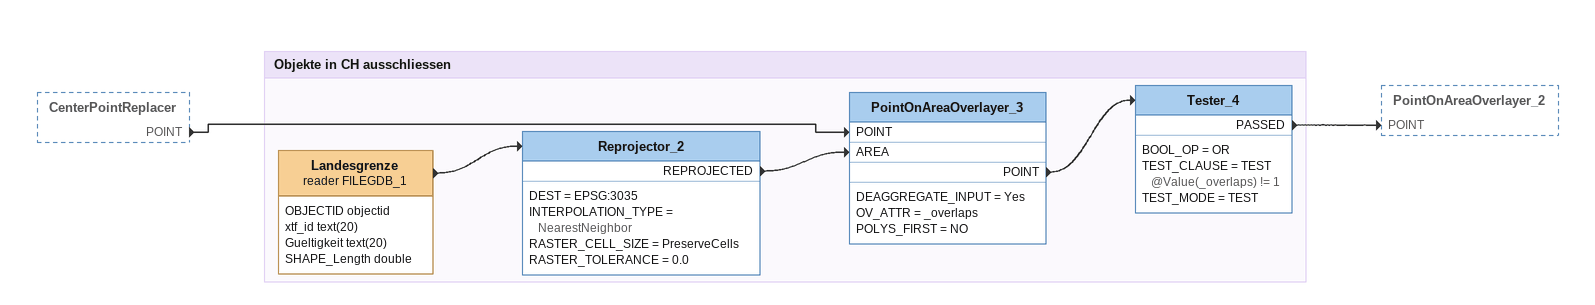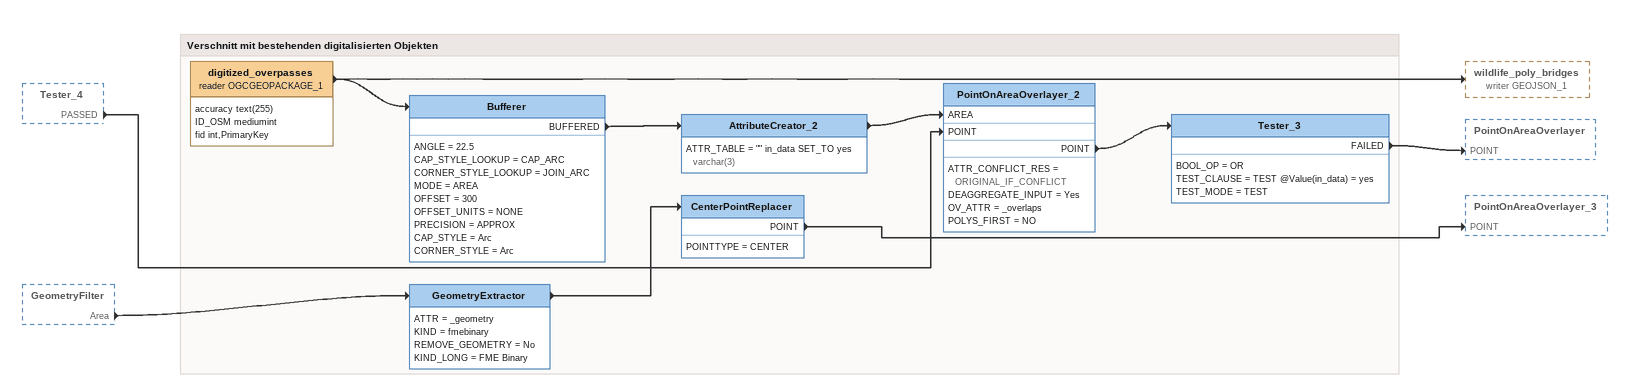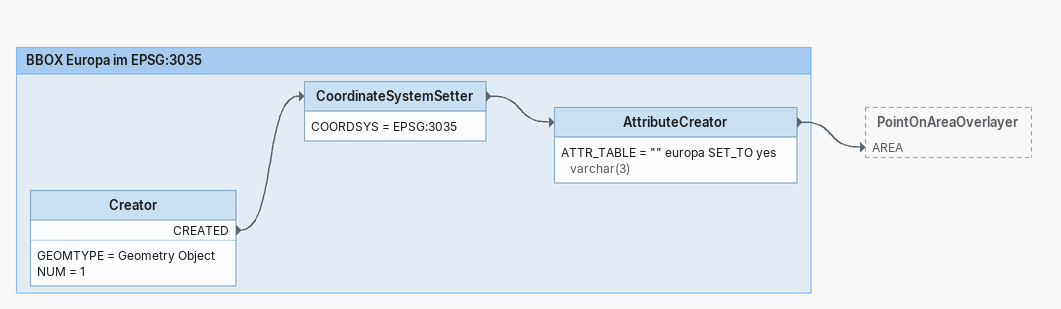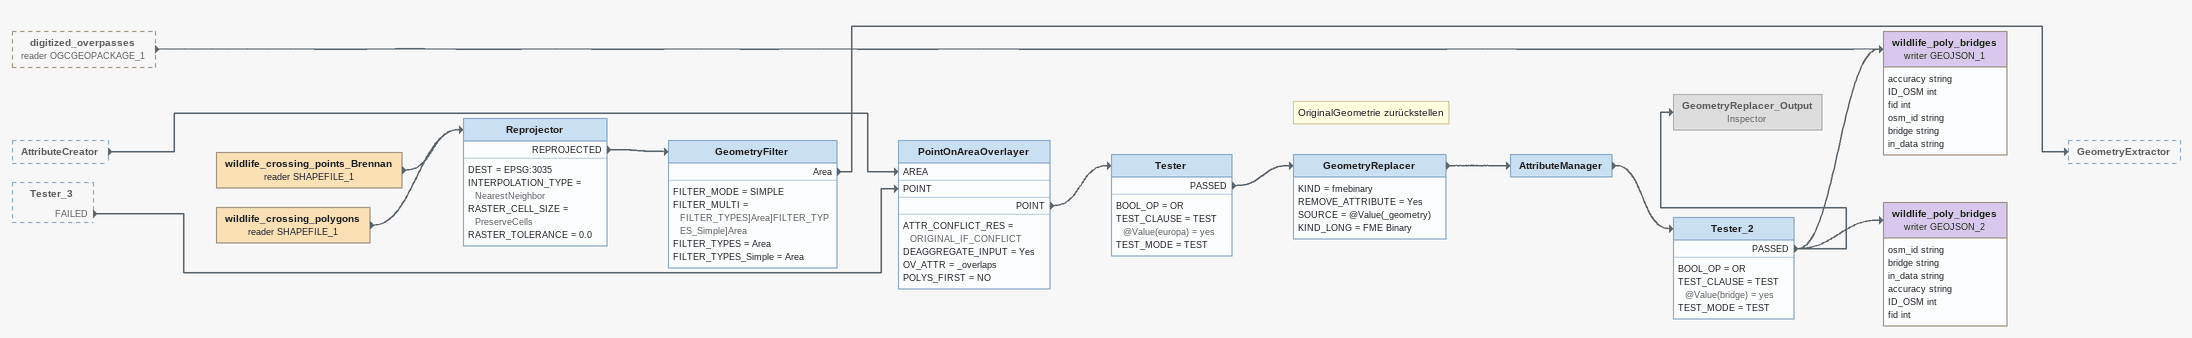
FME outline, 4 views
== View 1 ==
CenterPointReplacer [outside]
    POINT -> PointOnAreaOverlayer_3 [POINT]

Bookmark: Objekte in CH ausschliessen
Landesgrenze (reader FILEGDB_1)
    attributes: OBJECTID objectid, xtf_id text(20), Gueltigkeit text(20), SHAPE_Length double
    -> Reprojector_2
Reprojector_2
    DEST = EPSG:3035
    INTERPOLATION_TYPE = NearestNeighbor
    RASTER_CELL_SIZE = PreserveCells
    RASTER_TOLERANCE = 0.0
    REPROJECTED -> PointOnAreaOverlayer_3 [AREA]
PointOnAreaOverlayer_3
    DEAGGREGATE_INPUT = Yes
    OV_ATTR = _overlaps
    POLYS_FIRST = NO
    POINT -> Tester_4
Tester_4
    BOOL_OP = OR
    TEST_CLAUSE = TEST @Value(_overlaps) != 1
    TEST_MODE = TEST
    PASSED -> PointOnAreaOverlayer_2 [POINT]

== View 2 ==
Tester_4 [outside]
    PASSED -> PointOnAreaOverlayer_2 [POINT]
GeometryFilter [outside]
    Area -> GeometryExtractor

Bookmark: Verschnitt mit bestehenden digitalisierten Objekten
GeometryExtractor
    ATTR = _geometry
    KIND = fmebinary
    REMOVE_GEOMETRY = No
    KIND_LONG = FME Binary
    -> CenterPointReplacer
CenterPointReplacer
    POINTTYPE = CENTER
    POINT -> PointOnAreaOverlayer_3 [POINT]
digitized_overpasses (reader OGCGEOPACKAGE_1)
    attributes: accuracy text(255), ID_OSM mediumint, fid int,PrimaryKey
    -> Bufferer
    -> wildlife_poly_bridges (writer GEOJSON_1)
Bufferer
    ANGLE = 22.5
    CAP_STYLE_LOOKUP = CAP_ARC
    CORNER_STYLE_LOOKUP = JOIN_ARC
    MODE = AREA
    OFFSET = 300
    OFFSET_UNITS = NONE
    PRECISION = APPROX
    CAP_STYLE = Arc
    CORNER_STYLE = Arc
    BUFFERED -> AttributeCreator_2
AttributeCreator_2
    ATTR_TABLE = "" in_data SET_TO yes varchar(3)
    -> PointOnAreaOverlayer_2 [AREA]
PointOnAreaOverlayer_2
    ATTR_CONFLICT_RES = ORIGINAL_IF_CONFLICT
    DEAGGREGATE_INPUT = Yes
    OV_ATTR = _overlaps
    POLYS_FIRST = NO
    POINT -> Tester_3
Tester_3
    BOOL_OP = OR
    TEST_CLAUSE = TEST @Value(in_data) = yes
    TEST_MODE = TEST
    FAILED -> PointOnAreaOverlayer [POINT]

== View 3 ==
Bookmark: BBOX Europa im EPSG:3035
Creator
    GEOMTYPE = Geometry Object
    NUM = 1
    CREATED -> CoordinateSystemSetter
CoordinateSystemSetter
    COORDSYS = EPSG:3035
    -> AttributeCreator
AttributeCreator
    ATTR_TABLE = "" europa SET_TO yes varchar(3)
    -> PointOnAreaOverlayer [AREA]

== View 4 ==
digitized_overpasses (reader OGCGEOPACKAGE_1) [outside]
    -> wildlife_poly_bridges (writer GEOJSON_1)
AttributeCreator [outside]
    -> PointOnAreaOverlayer [AREA]
Tester_3 [outside]
    FAILED -> PointOnAreaOverlayer [POINT]
wildlife_crossing_points_Brennan (reader SHAPEFILE_1)
    -> Reprojector
wildlife_crossing_polygons (reader SHAPEFILE_1)
    -> Reprojector
Reprojector
    DEST = EPSG:3035
    INTERPOLATION_TYPE = NearestNeighbor
    RASTER_CELL_SIZE = PreserveCells
    RASTER_TOLERANCE = 0.0
    REPROJECTED -> GeometryFilter
GeometryFilter
    FILTER_MODE = SIMPLE
    FILTER_MULTI = FILTER_TYPES]Area]FILTER_TYPES_Simple]Area
    FILTER_TYPES = Area
    FILTER_TYPES_Simple = Area
    Area -> GeometryExtractor
PointOnAreaOverlayer
    ATTR_CONFLICT_RES = ORIGINAL_IF_CONFLICT
    DEAGGREGATE_INPUT = Yes
    OV_ATTR = _overlaps
    POLYS_FIRST = NO
    POINT -> Tester
Tester
    BOOL_OP = OR
    TEST_CLAUSE = TEST @Value(europa) = yes
    TEST_MODE = TEST
    PASSED -> GeometryReplacer
Note: OriginalGeometrie zurückstellen
GeometryReplacer
    KIND = fmebinary
    REMOVE_ATTRIBUTE = Yes
    SOURCE = @Value(_geometry)
    KIND_LONG = FME Binary
    -> AttributeManager
AttributeManager
    -> Tester_2
Tester_2
    BOOL_OP = OR
    TEST_CLAUSE = TEST @Value(bridge) = yes
    TEST_MODE = TEST
    PASSED -> GeometryReplacer_Output
    PASSED -> wildlife_poly_bridges (writer GEOJSON_2)
    PASSED -> wildlife_poly_bridges (writer GEOJSON_1)
wildlife_poly_bridges (writer GEOJSON_1)
    attributes: accuracy string, ID_OSM int, fid int, osm_id string, bridge string, in_data string
GeometryReplacer_Output: Inspector [off]
wildlife_poly_bridges (writer GEOJSON_2)
    attributes: osm_id string, bridge string, in_data string, accuracy string, ID_OSM int, fid int
